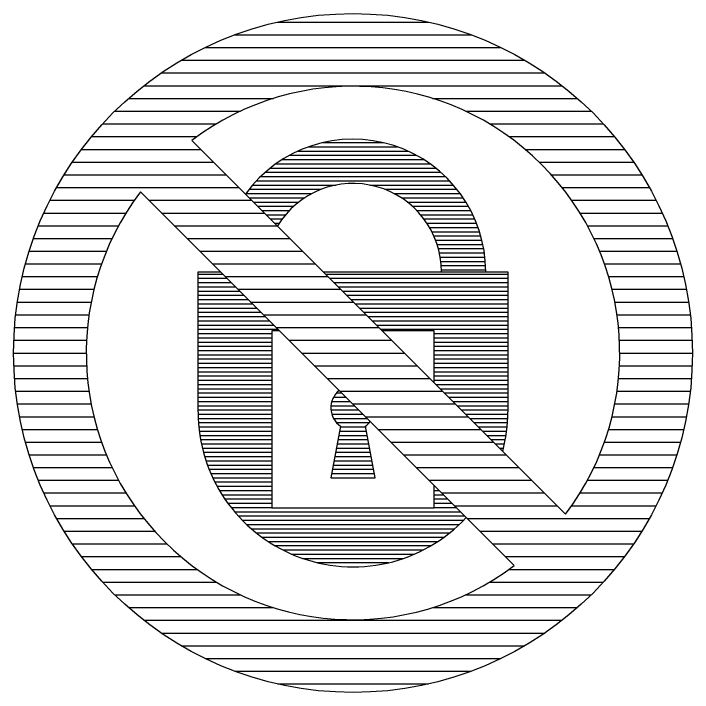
# Model space of a CAD drawing. Header units: millimetres. Extents: x -3 to 2253, y -3 to 1300.
# Drawn here: x 500 to 510, y 400 to 410 of the extents above; entities that cross this region are included whole.
import ezdxf

# ---------------------------------------------------------------- set-up
doc = ezdxf.new("R2010")
doc.units = ezdxf.units.MM
doc.layers.add('ROOD', color=1, linetype='Continuous')
doc.layers.add('VEILIG', color=7, linetype='Continuous')

# ---------------------------------------------------------------- blocks, each defined once
blk = doc.blocks.new('*X314')
at = {"color": 0}
for p, q in [((86.219, 219.938), (87.106, 219.938)), ((85.852, 219.812), (87.473, 219.812)), ((86.006, 219.875), (87.319, 219.875)), ((85.727, 219.75), (87.598, 219.75)), ((85.527, 219.625), (87.798, 219.625)), ((85.62, 219.688), (87.705, 219.688)), ((85.369, 219.5), (87.955, 219.5)), ((85.444, 219.562), (87.881, 219.562)), ((85.302, 219.438), (88.023, 219.438)), ((85.184, 219.312), (86.412, 219.312)), ((85.24, 219.375), (88.084, 219.375)), ((86.912, 219.312), (88.141, 219.312)), ((85.132, 219.25), (86.195, 219.25)), ((87.13, 219.25), (88.193, 219.25)), ((85.084, 219.188), (86.057, 219.188)), ((85.133, 219.125), (85.95, 219.125)), ((87.268, 219.188), (88.24, 219.188)), ((87.374, 219.125), (88.284, 219.125)), ((85.196, 219.062), (85.862, 219.062)), ((85.258, 219), (85.788, 219)), ((87.462, 219.062), (88.325, 219.062)), ((87.537, 219), (88.362, 219)), ((85.321, 218.938), (85.723, 218.938)), ((87.601, 218.938), (88.396, 218.938)), ((85.383, 218.875), (85.667, 218.875)), ((85.446, 218.812), (85.617, 218.812)), ((87.658, 218.875), (88.427, 218.875)), ((87.707, 218.812), (88.455, 218.812)), ((85.508, 218.75), (85.574, 218.75)), ((87.751, 218.75), (88.481, 218.75)), ((87.79, 218.688), (88.505, 218.688)), ((87.824, 218.625), (88.526, 218.625)), ((87.853, 218.562), (88.544, 218.562)), ((87.879, 218.5), (88.561, 218.5)), ((87.901, 218.438), (88.575, 218.438)), ((87.92, 218.375), (88.587, 218.375)), ((87.935, 218.312), (88.597, 218.312)), ((87.948, 218.25), (88.605, 218.25)), ((87.957, 218.188), (88.611, 218.188)), ((87.962, 218.125), (88.615, 218.125)), ((87.965, 218.062), (88.617, 218.062))]:
    blk.add_line(p, q, dxfattribs=at)
blk = doc.blocks.new('*X313')
at = {"color": 0}
for p, q in [((86.258, 218), (88.943, 218)), ((86.321, 217.938), (88.943, 217.938)), ((86.383, 217.875), (88.943, 217.875)), ((86.446, 217.812), (88.943, 217.812)), ((86.508, 217.75), (88.943, 217.75)), ((86.571, 217.688), (88.943, 217.688)), ((86.633, 217.625), (88.943, 217.625)), ((86.696, 217.562), (88.943, 217.562)), ((86.758, 217.5), (88.943, 217.5)), ((86.821, 217.438), (88.943, 217.438)), ((86.883, 217.375), (88.943, 217.375)), ((86.946, 217.312), (88.943, 217.312)), ((87.008, 217.25), (88.943, 217.25)), ((87.071, 217.188), (88.943, 217.188)), ((87.857, 217.125), (88.943, 217.125)), ((87.857, 217.062), (88.943, 217.062)), ((87.857, 217), (88.943, 217)), ((87.857, 216.938), (88.943, 216.938)), ((87.857, 216.875), (88.943, 216.875)), ((87.857, 216.812), (88.943, 216.812)), ((87.857, 216.75), (88.943, 216.75)), ((87.857, 216.688), (88.943, 216.688)), ((87.857, 216.625), (88.943, 216.625)), ((87.857, 216.562), (88.943, 216.562)), ((87.857, 216.5), (88.943, 216.5)), ((87.857, 216.438), (88.943, 216.438)), ((87.883, 216.375), (88.943, 216.375)), ((87.946, 216.312), (88.943, 216.312)), ((88.008, 216.25), (88.943, 216.25)), ((88.071, 216.188), (88.943, 216.188)), ((88.133, 216.125), (88.943, 216.125)), ((88.196, 216.062), (88.943, 216.062)), ((88.258, 216), (88.943, 216)), ((88.321, 215.938), (88.943, 215.938)), ((88.383, 215.875), (88.941, 215.875)), ((88.446, 215.812), (88.938, 215.812)), ((88.508, 215.75), (88.933, 215.75)), ((88.571, 215.688), (88.926, 215.688)), ((88.633, 215.625), (88.917, 215.625)), ((88.696, 215.562), (88.907, 215.562)), ((88.758, 215.5), (88.894, 215.5)), ((88.821, 215.438), (88.88, 215.438))]:
    blk.add_line(p, q, dxfattribs=at)
blk = doc.blocks.new('*X312')
at = {"color": 0}
for p, q in [((86.421, 216.25), (86.493, 216.25)), ((86.35, 216.125), (86.618, 216.125)), ((86.376, 216.188), (86.556, 216.188)), ((86.338, 216.062), (86.681, 216.062)), ((86.338, 216), (86.743, 216)), ((86.35, 215.938), (86.806, 215.938)), ((86.376, 215.875), (86.868, 215.875)), ((86.421, 215.812), (86.904, 215.812)), ((86.477, 215.75), (86.847, 215.75)), ((86.454, 215.625), (86.871, 215.625)), ((86.466, 215.688), (86.859, 215.688)), ((86.43, 215.5), (86.894, 215.5)), ((86.442, 215.562), (86.882, 215.562)), ((86.419, 215.438), (86.906, 215.438)), ((86.395, 215.312), (86.929, 215.312)), ((86.407, 215.375), (86.918, 215.375)), ((86.384, 215.25), (86.941, 215.25)), ((86.36, 215.125), (86.964, 215.125)), ((86.372, 215.188), (86.953, 215.188)), ((86.337, 215), (86.988, 215)), ((86.348, 215.062), (86.976, 215.062))]:
    blk.add_line(p, q, dxfattribs=at)
blk = doc.blocks.new('*X311')
at = {"color": 0}
for p, q in [((84.381, 218), (84.743, 218)), ((84.381, 217.938), (84.806, 217.938)), ((84.381, 217.875), (84.868, 217.875)), ((84.381, 217.812), (84.931, 217.812)), ((84.381, 217.75), (84.993, 217.75)), ((84.381, 217.688), (85.056, 217.688)), ((84.381, 217.625), (85.118, 217.625)), ((84.381, 217.562), (85.181, 217.562)), ((84.381, 217.5), (85.243, 217.5)), ((84.381, 217.438), (85.306, 217.438)), ((84.381, 217.375), (85.368, 217.375)), ((84.381, 217.312), (85.431, 217.312)), ((84.381, 217.25), (85.493, 217.25)), ((84.381, 217.188), (85.556, 217.188)), ((84.381, 217.125), (85.467, 217.125)), ((84.381, 217.062), (85.467, 217.062)), ((84.381, 217), (85.467, 217)), ((84.381, 216.938), (85.467, 216.938)), ((84.381, 216.875), (85.467, 216.875)), ((84.381, 216.812), (85.467, 216.812)), ((84.381, 216.75), (85.467, 216.75)), ((84.381, 216.688), (85.467, 216.688)), ((84.381, 216.625), (85.467, 216.625)), ((84.381, 216.562), (85.467, 216.562)), ((84.381, 216.5), (85.467, 216.5)), ((84.381, 216.438), (85.467, 216.438)), ((84.381, 216.375), (85.467, 216.375)), ((84.381, 216.312), (85.467, 216.312)), ((84.381, 216.25), (85.467, 216.25)), ((84.381, 216.188), (85.467, 216.188)), ((84.381, 216.125), (85.467, 216.125)), ((84.381, 216.062), (85.467, 216.062)), ((84.381, 216), (85.467, 216)), ((84.381, 215.938), (85.467, 215.938)), ((84.383, 215.875), (85.467, 215.875)), ((84.387, 215.812), (85.467, 215.812)), ((84.392, 215.75), (85.467, 215.75)), ((84.399, 215.688), (85.467, 215.688)), ((84.407, 215.625), (85.467, 215.625)), ((84.418, 215.562), (85.467, 215.562)), ((84.43, 215.5), (85.467, 215.5)), ((84.444, 215.438), (85.467, 215.438)), ((84.46, 215.375), (85.467, 215.375)), ((84.478, 215.312), (85.467, 215.312)), ((84.498, 215.25), (85.467, 215.25)), ((84.519, 215.188), (85.467, 215.188)), ((84.543, 215.125), (85.467, 215.125)), ((84.569, 215.062), (85.467, 215.062)), ((84.598, 215), (85.467, 215)), ((84.628, 214.938), (85.467, 214.938)), ((84.661, 214.875), (85.467, 214.875)), ((84.696, 214.812), (85.467, 214.812)), ((87.857, 214.875), (87.868, 214.875)), ((87.857, 214.812), (87.931, 214.812)), ((84.735, 214.75), (85.467, 214.75)), ((87.857, 214.75), (87.993, 214.75)), ((84.776, 214.688), (85.467, 214.688)), ((84.82, 214.625), (85.467, 214.625)), ((87.857, 214.688), (88.056, 214.688)), ((87.857, 214.625), (88.118, 214.625)), ((84.867, 214.562), (85.467, 214.562)), ((84.918, 214.5), (88.243, 214.5)), ((87.857, 214.562), (88.181, 214.562)), ((84.972, 214.438), (88.306, 214.438)), ((85.031, 214.375), (88.293, 214.375)), ((85.095, 214.312), (88.23, 214.312)), ((85.163, 214.25), (88.161, 214.25)), ((85.238, 214.188), (88.086, 214.188)), ((85.32, 214.125), (88.004, 214.125)), ((85.411, 214.062), (87.914, 214.062)), ((85.512, 214), (87.813, 214)), ((85.626, 213.938), (87.699, 213.938)), ((85.759, 213.875), (87.566, 213.875)), ((85.92, 213.812), (87.404, 213.812)), ((86.136, 213.75), (87.189, 213.75))]:
    blk.add_line(p, q, dxfattribs=at)
blk = doc.blocks.new('*X310')
at = {"color": 0}
for p, q in [((6.889, 103.875), (9.111, 103.875)), ((6.26, 103.688), (9.74, 103.688)), ((5.821, 103.5), (10.179, 103.5)), ((5.47, 103.312), (10.53, 103.312)), ((5.174, 103.125), (10.826, 103.125)), ((4.918, 102.938), (11.082, 102.938)), ((4.693, 102.75), (6.829, 102.75)), ((9.171, 102.75), (11.307, 102.75)), ((4.492, 102.562), (6.344, 102.562)), ((9.656, 102.562), (11.508, 102.562)), ((4.311, 102.375), (5.989, 102.375)), ((10.011, 102.375), (11.689, 102.375)), ((4.148, 102.188), (5.704, 102.188)), ((10.296, 102.188), (11.852, 102.188)), ((4, 102), (5.758, 102)), ((10.536, 102), (12, 102)), ((3.866, 101.812), (5.945, 101.812)), ((10.743, 101.812), (12.134, 101.812)), ((3.744, 101.625), (6.133, 101.625)), ((10.923, 101.625), (12.256, 101.625)), ((3.634, 101.438), (6.32, 101.438)), ((11.081, 101.438), (12.366, 101.438)), ((3.535, 101.25), (4.78, 101.25)), ((4.992, 101.25), (6.508, 101.25)), ((11.22, 101.25), (12.465, 101.25)), ((3.445, 101.062), (4.656, 101.062)), ((5.18, 101.062), (6.695, 101.062)), ((11.344, 101.062), (12.555, 101.062)), ((3.365, 100.875), (4.548, 100.875)), ((5.367, 100.875), (6.883, 100.875)), ((11.452, 100.875), (12.635, 100.875)), ((3.293, 100.688), (4.452, 100.688)), ((5.555, 100.688), (7.07, 100.688)), ((11.548, 100.688), (12.707, 100.688)), ((3.23, 100.5), (4.369, 100.5)), ((5.742, 100.5), (7.258, 100.5)), ((11.631, 100.5), (12.77, 100.5)), ((3.175, 100.312), (4.297, 100.312)), ((5.93, 100.312), (7.445, 100.312)), ((11.703, 100.312), (12.825, 100.312)), ((3.128, 100.125), (4.236, 100.125)), ((6.117, 100.125), (7.633, 100.125)), ((11.764, 100.125), (12.872, 100.125)), ((3.089, 99.938), (4.185, 99.938)), ((6.305, 99.938), (7.82, 99.938)), ((11.815, 99.938), (12.911, 99.938)), ((3.057, 99.75), (4.144, 99.75)), ((6.492, 99.75), (8.008, 99.75)), ((11.856, 99.75), (12.943, 99.75)), ((3.032, 99.562), (4.112, 99.562)), ((6.68, 99.562), (8.195, 99.562)), ((11.888, 99.562), (12.968, 99.562)), ((3.014, 99.375), (4.089, 99.375)), ((6.867, 99.375), (8.383, 99.375)), ((11.911, 99.375), (12.986, 99.375)), ((3.004, 99.188), (4.076, 99.188)), ((7.055, 99.188), (8.57, 99.188)), ((11.924, 99.188), (12.996, 99.188)), ((3, 99), (4.071, 99)), ((7.242, 99), (8.758, 99)), ((11.929, 99), (13, 99)), ((3.004, 98.812), (4.076, 98.812)), ((7.43, 98.812), (8.945, 98.812)), ((11.924, 98.812), (12.996, 98.812)), ((3.014, 98.625), (4.089, 98.625)), ((7.617, 98.625), (9.133, 98.625)), ((11.911, 98.625), (12.986, 98.625)), ((3.032, 98.438), (4.112, 98.438)), ((7.805, 98.438), (9.32, 98.438)), ((11.888, 98.438), (12.968, 98.438)), ((3.057, 98.25), (4.144, 98.25)), ((7.992, 98.25), (9.508, 98.25)), ((11.856, 98.25), (12.943, 98.25)), ((3.089, 98.062), (4.185, 98.062)), ((8.18, 98.062), (9.695, 98.062)), ((11.815, 98.062), (12.911, 98.062)), ((3.128, 97.875), (4.236, 97.875)), ((8.367, 97.875), (9.883, 97.875)), ((11.764, 97.875), (12.872, 97.875)), ((3.175, 97.688), (4.297, 97.688)), ((8.555, 97.688), (10.07, 97.688)), ((11.703, 97.688), (12.825, 97.688)), ((3.23, 97.5), (4.369, 97.5)), ((8.742, 97.5), (10.258, 97.5)), ((11.631, 97.5), (12.77, 97.5)), ((3.293, 97.312), (4.452, 97.312)), ((8.93, 97.312), (10.445, 97.312)), ((11.548, 97.312), (12.707, 97.312)), ((3.365, 97.125), (4.548, 97.125)), ((9.117, 97.125), (10.633, 97.125)), ((11.452, 97.125), (12.635, 97.125)), ((3.445, 96.938), (4.656, 96.938)), ((9.305, 96.938), (10.82, 96.938)), ((11.344, 96.938), (12.555, 96.938)), ((3.535, 96.75), (4.78, 96.75)), ((9.492, 96.75), (11.008, 96.75)), ((11.22, 96.75), (12.465, 96.75)), ((3.634, 96.562), (4.919, 96.562)), ((9.68, 96.562), (12.366, 96.562)), ((3.744, 96.375), (5.077, 96.375)), ((9.867, 96.375), (12.256, 96.375)), ((3.866, 96.188), (5.257, 96.188)), ((10.055, 96.188), (12.134, 96.188)), ((4, 96), (5.464, 96)), ((10.242, 96), (12, 96)), ((4.148, 95.812), (5.704, 95.812)), ((10.296, 95.812), (11.852, 95.812)), ((4.311, 95.625), (5.989, 95.625)), ((10.011, 95.625), (11.689, 95.625)), ((4.492, 95.438), (6.344, 95.438)), ((9.656, 95.438), (11.508, 95.438)), ((4.693, 95.25), (6.829, 95.25)), ((9.171, 95.25), (11.307, 95.25)), ((4.918, 95.062), (11.082, 95.062)), ((5.174, 94.875), (10.826, 94.875)), ((5.47, 94.688), (10.53, 94.688)), ((5.821, 94.5), (10.179, 94.5)), ((6.26, 94.312), (9.74, 94.312)), ((6.889, 94.125), (9.111, 94.125))]:
    blk.add_line(p, q, dxfattribs=at)
blk = doc.blocks.new('0804')
at = {"layer": 'VEILIG'}
for p, q in [((-2.373, 3.131), (3.131, -2.373)), ((-3.131, 2.373), (2.373, -3.131)), ((-2.281, 1.195), (-1.952, 1.195)), ((-2.281, -0.869), (-2.281, 1.195)), ((-0.437, 1.195), (2.281, 1.195)), ((2.281, 1.195), (2.281, -0.869)), ((-1.083, 0.326), (-1.195, 0.326)), ((-1.195, 0.326), (-1.195, -2.281)), ((1.195, 0.326), (0.432, 0.326)), ((1.195, -0.437), (1.195, 0.326)), ((-0.183, -1.077), (-0.326, -1.839)), ((0.326, -1.839), (0.183, -1.077)), ((-0.326, -1.839), (0.326, -1.839)), ((1.195, -2.281), (1.195, -1.952)), ((-1.195, -2.281), (1.195, -2.281))]:
    blk.add_line(p, q, dxfattribs=at)
blk.add_circle((0, 0), 5, dxfattribs=at)
for centre, radius, start, end in [((0, 0), 3.929, 322.8375, 127.1625), ((0, 1.195), 1.955, 0, 144.0979), ((0, 1.195), 1.303, 0, 148.7204), ((0, 0), 3.929, 142.8375, 307.1625), ((0, 1.195), 1.955, 179.92, 180), ((0, -0.807), 0.326, 128.7902, 235.888), ((0, -0.869), 2.281, 180, 316.9781), ((0, -0.869), 2.281, 345.2802, 0), ((0, -0.807), 0.326, 304.112, 321.2098)]:
    blk.add_arc(centre, radius, start, end, dxfattribs=at)
at = {"layer": 'ROOD'}
blk.add_blockref('*X310', (-8, -99), dxfattribs=at)
at = {"layer": 'VEILIG'}
for name in ['*X314', '*X311', '*X313', '*X312']:
    blk.add_blockref(name, (-86.662, -216.838), dxfattribs=at)

msp = doc.modelspace()

# ---------------------------------------------------------------- block references
msp.add_blockref('0804', (505, 405))

doc.saveas('drawing.dxf')
